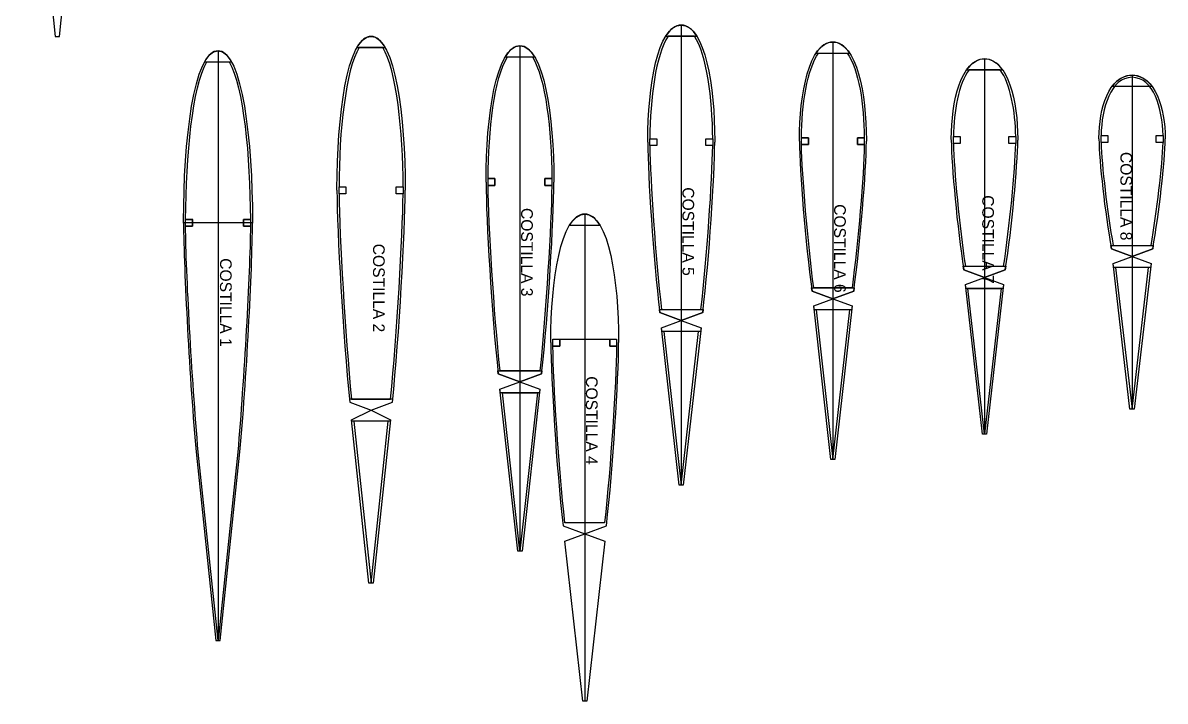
# Model space of a CAD drawing. Header units: centimetres. Extents: x -440 to 389, y -718 to 294.
# Drawn here: x -440 to 389, y -718 to -226 of the extents above; entities that cross this region are included whole.
import ezdxf

# ---------------------------------------------------------------- set-up
doc = ezdxf.new("R2010")
doc.units = ezdxf.units.CM
doc.header["$MEASUREMENT"] = 0
doc.layers.add('Ala', color=7, linetype='Continuous')

msp = doc.modelspace()

# ---------------------------------------------------------------- linework, layer by layer
at = {"layer": 'Ala', "color": 3}
for points, knots in [([(-439.89, 80.41), (-439.72, 45.13), (-435.29, -42.67), (-430.32, -99.42), (-430.32, -99.42), (-430.32, -99.42), (-429.76, -104.89), (-429.76, -104.89), (-429.76, -104.89), (-429.76, -104.89), (-429.22, -110.26), (-429.22, -110.26), (-429.22, -110.26), (-429.22, -110.26), (-416.37, -236.09), (-416.37, -236.09), (-416.37, -236.09), (-416.37, -236.09), (-414.89, -236.09), (-414.89, -236.09), (-414.89, -236.09), (-414.89, -236.09), (-413.41, -236.09), (-413.41, -236.09), (-413.41, -236.09), (-413.41, -236.09), (-400.59, -110.33), (-400.59, -110.33), (-400.59, -110.33), (-400.59, -110.33), (-400.04, -104.89), (-400.04, -104.89), (-400.04, -104.89), (-400.04, -104.89), (-399.47, -99.33), (-399.47, -99.33), (-399.47, -99.33), (-394.5, -42.59), (-390.05, 45.13), (-389.89, 80.41)], [0, 0, 0, 0, 0.1, 0.1, 0.1, 0.1, 0.2, 0.2, 0.2, 0.2, 0.3, 0.3, 0.3, 0.3, 0.4, 0.4, 0.4, 0.4, 0.5, 0.5, 0.5, 0.5, 0.6, 0.6, 0.6, 0.6, 0.7, 0.7, 0.7, 0.7, 0.8, 0.8, 0.8, 0.8, 0.9, 0.9, 0.9, 0.9, 1, 1, 1, 1]), ([(13.4, -312.63), (13.39, -312.26), (13.39, -311.89), (13.39, -311.52), (13.39, -311.52), (13.44, -272.54), (20.47, -227.69), (37.69, -227.73), (37.69, -227.73), (54.91, -227.69), (61.94, -272.54), (61.99, -311.52), (61.99, -311.52), (61.99, -311.89), (61.99, -312.26), (61.99, -312.63)], [0, 0, 0, 0, 0.25, 0.25, 0.25, 0.25, 0.5, 0.5, 0.5, 0.5, 0.75, 0.75, 0.75, 0.75, 1, 1, 1, 1]), ([(-212.06, -347.51), (-212.07, -347.02), (-212.07, -346.53), (-212.07, -346.05), (-212.07, -346.05), (-212.02, -294.81), (-204.86, -235.85), (-187.32, -235.91), (-187.32, -235.91), (-169.77, -235.85), (-162.62, -294.81), (-162.57, -346.05), (-162.57, -346.05), (-162.57, -346.53), (-162.57, -347.02), (-162.57, -347.51)], [0, 0, 0, 0, 0.25, 0.25, 0.25, 0.25, 0.5, 0.5, 0.5, 0.5, 0.75, 0.75, 0.75, 0.75, 1, 1, 1, 1]), ([(19.89, -315.13), (19.89, -315.13), (19.89, -310.13), (19.89, -310.13), (19.89, -310.13), (19.89, -310.13), (14.89, -310.13), (14.89, -310.13), (14.89, -310.13), (15.05, -281.11), (19.17, -249.16), (28.14, -235.74), (28.14, -235.74), (28.14, -235.74), (37.69, -235.74), (37.69, -235.74), (37.69, -235.74), (37.69, -235.74), (47.24, -235.74), (47.24, -235.74), (47.24, -235.74), (56.21, -249.16), (60.33, -281.11), (60.49, -310.13), (60.49, -310.13), (60.49, -310.13), (55.49, -310.13), (55.49, -310.13), (55.49, -310.13), (55.49, -310.13), (55.49, -315.13), (55.49, -315.13), (55.49, -315.13), (55.49, -315.13), (60.49, -315.13), (60.49, -315.13), (60.49, -315.13), (60.11, -340.68), (56.37, -396.23), (51.99, -433.93), (51.99, -433.93), (51.99, -433.93), (37.69, -433.93), (37.69, -433.93), (37.69, -433.93), (37.69, -433.93), (23.37, -433.93), (23.37, -433.93), (23.37, -433.93), (18.99, -396.22), (15.26, -340.68), (14.89, -315.13), (14.89, -315.13), (14.89, -315.13), (19.89, -315.13), (19.89, -315.13)], [0, 0, 0, 0, 0.071429, 0.071429, 0.071429, 0.071429, 0.142857, 0.142857, 0.142857, 0.142857, 0.214286, 0.214286, 0.214286, 0.214286, 0.285714, 0.285714, 0.285714, 0.285714, 0.357143, 0.357143, 0.357143, 0.357143, 0.428571, 0.428571, 0.428571, 0.428571, 0.5, 0.5, 0.5, 0.5, 0.571429, 0.571429, 0.571429, 0.571429, 0.642857, 0.642857, 0.642857, 0.642857, 0.714286, 0.714286, 0.714286, 0.714286, 0.785714, 0.785714, 0.785714, 0.785714, 0.857143, 0.857143, 0.857143, 0.857143, 0.928571, 0.928571, 0.928571, 0.928571, 1, 1, 1, 1]), ([(123.39, -311.89), (123.39, -311.57), (123.39, -311.26), (123.38, -310.95), (123.38, -310.95), (123.43, -277.94), (130.46, -239.95), (147.68, -239.99), (147.68, -239.99), (164.91, -239.95), (171.94, -277.94), (171.98, -310.95), (171.98, -310.95), (171.98, -311.26), (171.98, -311.57), (171.98, -311.89)], [0, 0, 0, 0, 0.25, 0.25, 0.25, 0.25, 0.5, 0.5, 0.5, 0.5, 0.75, 0.75, 0.75, 0.75, 1, 1, 1, 1]), ([(-323.31, -371.31), (-323.31, -370.76), (-323.32, -370.21), (-323.32, -369.68), (-323.32, -369.68), (-323.27, -312.32), (-316.04, -246.34), (-298.32, -246.41), (-298.32, -246.41), (-280.6, -246.34), (-273.37, -312.32), (-273.32, -369.68), (-273.32, -369.68), (-273.32, -370.21), (-273.32, -370.76), (-273.32, -371.31)], [0, 0, 0, 0, 0.25, 0.25, 0.25, 0.25, 0.5, 0.5, 0.5, 0.5, 0.75, 0.75, 0.75, 0.75, 1, 1, 1, 1]), ([(-169.07, -350.01), (-169.07, -350.01), (-164.07, -350.01), (-164.07, -350.01), (-164.07, -350.01), (-164.41, -381.37), (-168.64, -451.8), (-173.09, -499.01), (-173.09, -499.01), (-173.09, -499.01), (-187.32, -499.01), (-187.32, -499.01), (-187.32, -499.01), (-187.32, -499.01), (-201.56, -499.01), (-201.56, -499.01), (-201.56, -499.01), (-206.01, -451.78), (-210.2, -381.36), (-210.54, -350.02), (-210.54, -350.02), (-210.54, -350.02), (-205.56, -350.01), (-205.56, -350.01), (-205.56, -350.01), (-205.56, -350.01), (-205.56, -345.01), (-205.56, -345.01), (-205.56, -345.01), (-205.56, -345.01), (-210.56, -345.02), (-210.56, -345.02), (-210.56, -345.02), (-210.45, -304.92), (-205.87, -260.33), (-195.84, -243.91), (-195.84, -243.91), (-195.84, -243.91), (-187.32, -243.91), (-187.32, -243.91), (-187.32, -243.91), (-187.32, -243.91), (-178.8, -243.91), (-178.8, -243.91), (-178.8, -243.91), (-168.77, -260.33), (-164.18, -304.91), (-164.07, -345.01), (-164.07, -345.01), (-164.07, -345.01), (-169.07, -345.01), (-169.07, -345.01), (-169.07, -345.01), (-169.07, -345.01), (-169.07, -350.01), (-169.07, -350.01)], [0, 0, 0, 0, 0.071429, 0.071429, 0.071429, 0.071429, 0.142857, 0.142857, 0.142857, 0.142857, 0.214286, 0.214286, 0.214286, 0.214286, 0.285714, 0.285714, 0.285714, 0.285714, 0.357143, 0.357143, 0.357143, 0.357143, 0.428571, 0.428571, 0.428571, 0.428571, 0.5, 0.5, 0.5, 0.5, 0.571429, 0.571429, 0.571429, 0.571429, 0.642857, 0.642857, 0.642857, 0.642857, 0.714286, 0.714286, 0.714286, 0.714286, 0.785714, 0.785714, 0.785714, 0.785714, 0.857143, 0.857143, 0.857143, 0.857143, 0.928571, 0.928571, 0.928571, 0.928571, 1, 1, 1, 1]), ([(-103.91, -341.56), (-103.92, -341.12), (-103.92, -340.69), (-103.92, -340.26), (-103.92, -340.26), (-103.87, -294.9), (-96.75, -242.7), (-79.32, -242.76), (-79.32, -242.76), (-61.88, -242.7), (-54.77, -294.9), (-54.72, -340.26), (-54.72, -340.26), (-54.72, -340.69), (-54.72, -341.12), (-54.72, -341.56)], [0, 0, 0, 0, 0.25, 0.25, 0.25, 0.25, 0.5, 0.5, 0.5, 0.5, 0.75, 0.75, 0.75, 0.75, 1, 1, 1, 1]), ([(129.9, -314.39), (129.9, -314.39), (124.88, -314.39), (124.88, -314.39), (124.88, -314.39), (125.32, -337.09), (129.42, -385.08), (133.77, -418.29), (133.77, -418.29), (133.77, -418.29), (147.68, -418.29), (147.68, -418.29), (147.68, -418.29), (147.68, -418.29), (161.59, -418.29), (161.59, -418.29), (161.59, -418.29), (165.96, -385.08), (170.05, -337.09), (170.48, -314.39), (170.48, -314.39), (170.48, -314.39), (165.49, -314.39), (165.49, -314.39), (165.49, -314.39), (165.49, -314.39), (165.48, -309.39), (165.48, -309.39), (165.48, -309.39), (165.48, -309.39), (170.48, -309.39), (170.48, -309.39), (170.48, -309.39), (170.29, -285.67), (166.49, -259.71), (158.05, -247.99), (158.05, -247.99), (158.05, -247.99), (147.68, -247.99), (147.68, -247.99), (147.68, -247.99), (147.68, -247.99), (137.31, -247.99), (137.31, -247.99), (137.31, -247.99), (128.86, -259.71), (125.08, -285.66), (124.88, -309.39), (124.88, -309.39), (124.88, -309.39), (129.9, -309.39), (129.9, -309.39), (129.9, -309.39), (129.9, -309.39), (129.9, -314.39), (129.9, -314.39)], [0, 0, 0, 0, 0.071429, 0.071429, 0.071429, 0.071429, 0.142857, 0.142857, 0.142857, 0.142857, 0.214286, 0.214286, 0.214286, 0.214286, 0.285714, 0.285714, 0.285714, 0.285714, 0.357143, 0.357143, 0.357143, 0.357143, 0.428571, 0.428571, 0.428571, 0.428571, 0.5, 0.5, 0.5, 0.5, 0.571429, 0.571429, 0.571429, 0.571429, 0.642857, 0.642857, 0.642857, 0.642857, 0.714286, 0.714286, 0.714286, 0.714286, 0.785714, 0.785714, 0.785714, 0.785714, 0.857143, 0.857143, 0.857143, 0.857143, 0.928571, 0.928571, 0.928571, 0.928571, 1, 1, 1, 1]), ([(-97.42, -344.06), (-97.42, -344.06), (-102.42, -344.06), (-102.42, -344.06), (-102.42, -344.06), (-102.06, -372.74), (-98.22, -435.84), (-93.77, -478.56), (-93.77, -478.56), (-93.77, -478.56), (-79.32, -478.56), (-79.32, -478.56), (-79.32, -478.56), (-79.32, -478.56), (-64.84, -478.56), (-64.84, -478.56), (-64.84, -478.56), (-60.38, -435.86), (-56.58, -372.76), (-56.22, -344.06), (-56.22, -344.06), (-56.22, -344.06), (-61.22, -344.06), (-61.22, -344.06), (-61.22, -344.06), (-61.22, -344.06), (-61.22, -339.06), (-61.22, -339.06), (-61.22, -339.06), (-61.22, -339.06), (-56.22, -339.06), (-56.22, -339.06), (-56.22, -339.06), (-56.35, -304.28), (-60.73, -265.78), (-70.32, -250.76), (-70.32, -250.76), (-70.32, -250.76), (-79.32, -250.76), (-79.32, -250.76), (-79.32, -250.76), (-79.32, -250.76), (-88.32, -250.76), (-88.32, -250.76), (-88.32, -250.76), (-97.9, -265.8), (-102.28, -304.31), (-102.42, -339.06), (-102.42, -339.06), (-102.42, -339.06), (-97.42, -339.06), (-97.42, -339.06), (-97.42, -339.06), (-97.42, -339.06), (-97.42, -344.06), (-97.42, -344.06)], [0, 0, 0, 0, 0.071429, 0.071429, 0.071429, 0.071429, 0.142857, 0.142857, 0.142857, 0.142857, 0.214286, 0.214286, 0.214286, 0.214286, 0.285714, 0.285714, 0.285714, 0.285714, 0.357143, 0.357143, 0.357143, 0.357143, 0.428571, 0.428571, 0.428571, 0.428571, 0.5, 0.5, 0.5, 0.5, 0.571429, 0.571429, 0.571429, 0.571429, 0.642857, 0.642857, 0.642857, 0.642857, 0.714286, 0.714286, 0.714286, 0.714286, 0.785714, 0.785714, 0.785714, 0.785714, 0.857143, 0.857143, 0.857143, 0.857143, 0.928571, 0.928571, 0.928571, 0.928571, 1, 1, 1, 1]), ([(233.59, -311.08), (233.58, -310.82), (233.58, -310.56), (233.58, -310.31), (233.58, -310.31), (233.63, -283.26), (240.6, -252.15), (257.68, -252.18), (257.68, -252.18), (274.76, -252.15), (281.73, -283.26), (281.78, -310.31), (281.78, -310.31), (281.78, -310.56), (281.78, -310.82), (281.78, -311.08)], [0, 0, 0, 0, 0.25, 0.25, 0.25, 0.25, 0.5, 0.5, 0.5, 0.5, 0.75, 0.75, 0.75, 0.75, 1, 1, 1, 1]), ([(240.09, -313.58), (240.09, -313.58), (240.09, -308.58), (240.09, -308.58), (240.09, -308.58), (240.09, -308.58), (235.08, -308.58), (235.08, -308.58), (235.08, -308.58), (235.32, -290.46), (238.88, -270.03), (246.43, -260.18), (246.43, -260.18), (246.43, -260.18), (257.68, -260.18), (257.68, -260.18), (257.68, -260.18), (257.68, -260.18), (268.93, -260.18), (268.93, -260.18), (268.93, -260.18), (276.49, -270.03), (280.04, -290.46), (280.28, -308.58), (280.28, -308.58), (280.28, -308.58), (275.28, -308.58), (275.28, -308.58), (275.28, -308.58), (275.28, -308.58), (275.28, -313.58), (275.28, -313.58), (275.28, -313.58), (275.28, -313.58), (280.28, -313.58), (280.28, -313.58), (280.28, -313.58), (279.85, -333.43), (275.84, -373.87), (271.53, -402.68), (271.53, -402.68), (271.53, -402.68), (257.68, -402.68), (257.68, -402.68), (257.68, -402.68), (257.68, -402.68), (243.82, -402.68), (243.82, -402.68), (243.82, -402.68), (239.51, -373.86), (235.51, -333.42), (235.08, -313.58), (235.08, -313.58), (235.08, -313.58), (240.09, -313.58), (240.09, -313.58)], [0, 0, 0, 0, 0.071429, 0.071429, 0.071429, 0.071429, 0.142857, 0.142857, 0.142857, 0.142857, 0.214286, 0.214286, 0.214286, 0.214286, 0.285714, 0.285714, 0.285714, 0.285714, 0.357143, 0.357143, 0.357143, 0.357143, 0.428571, 0.428571, 0.428571, 0.428571, 0.5, 0.5, 0.5, 0.5, 0.571429, 0.571429, 0.571429, 0.571429, 0.642857, 0.642857, 0.642857, 0.642857, 0.714286, 0.714286, 0.714286, 0.714286, 0.785714, 0.785714, 0.785714, 0.785714, 0.857143, 0.857143, 0.857143, 0.857143, 0.928571, 0.928571, 0.928571, 0.928571, 1, 1, 1, 1]), ([(340.69, -310.29), (340.68, -310.08), (340.68, -309.88), (340.68, -309.68), (340.68, -309.68), (340.73, -288.47), (347.67, -264.06), (364.68, -264.09), (364.68, -264.09), (381.69, -264.06), (388.63, -288.47), (388.68, -309.68), (388.68, -309.68), (388.68, -309.88), (388.68, -310.08), (388.68, -310.29)], [0, 0, 0, 0, 0.25, 0.25, 0.25, 0.25, 0.5, 0.5, 0.5, 0.5, 0.75, 0.75, 0.75, 0.75, 1, 1, 1, 1]), ([(347.18, -312.79), (347.18, -312.79), (347.18, -307.79), (347.18, -307.79), (347.18, -307.79), (347.18, -307.79), (342.18, -307.79), (342.18, -307.79), (342.18, -307.79), (342.61, -287.74), (349.23, -265.57), (364.68, -265.59), (364.68, -265.59), (380.14, -265.57), (386.75, -287.74), (387.18, -307.79), (387.18, -307.79), (387.18, -307.79), (382.18, -307.79), (382.18, -307.79), (382.18, -307.79), (382.18, -307.79), (382.18, -312.79), (382.18, -312.79), (382.18, -312.79), (382.18, -312.79), (387.18, -312.79), (387.18, -312.79), (387.18, -312.79), (386.67, -329.6), (382.68, -363.42), (378.43, -387.49), (378.43, -387.49), (378.43, -387.49), (364.68, -387.49), (364.68, -387.49), (364.68, -387.49), (364.68, -387.49), (350.92, -387.49), (350.92, -387.49), (350.92, -387.49), (346.68, -363.41), (342.69, -329.6), (342.18, -312.79), (342.18, -312.79), (342.18, -312.79), (347.18, -312.79), (347.18, -312.79)], [0, 0, 0, 0, 0.083333, 0.083333, 0.083333, 0.083333, 0.166667, 0.166667, 0.166667, 0.166667, 0.25, 0.25, 0.25, 0.25, 0.333333, 0.333333, 0.333333, 0.333333, 0.416667, 0.416667, 0.416667, 0.416667, 0.5, 0.5, 0.5, 0.5, 0.583333, 0.583333, 0.583333, 0.583333, 0.666667, 0.666667, 0.666667, 0.666667, 0.75, 0.75, 0.75, 0.75, 0.833333, 0.833333, 0.833333, 0.833333, 0.916667, 0.916667, 0.916667, 0.916667, 1, 1, 1, 1]), ([(13.39, -312.63), (13.55, -337.29), (17.31, -396.58), (22.14, -436.23), (22.14, -436.23), (22.14, -436.23), (37.69, -441.93), (37.69, -441.93), (37.69, -441.93), (37.69, -441.93), (53.24, -436.23), (53.24, -436.23), (53.24, -436.23), (58.07, -396.58), (61.83, -337.29), (61.99, -312.63)], [0, 0, 0, 0, 0.25, 0.25, 0.25, 0.25, 0.5, 0.5, 0.5, 0.5, 0.75, 0.75, 0.75, 0.75, 1, 1, 1, 1]), ([(123.38, -311.89), (123.54, -333.7), (127.76, -385.67), (132.59, -420.75), (132.59, -420.75), (132.59, -420.75), (147.68, -426.29), (147.68, -426.29), (147.68, -426.29), (147.68, -426.29), (162.78, -420.75), (162.78, -420.75), (162.78, -420.75), (167.61, -385.67), (171.82, -333.7), (171.98, -311.89)], [0, 0, 0, 0, 0.25, 0.25, 0.25, 0.25, 0.5, 0.5, 0.5, 0.5, 0.75, 0.75, 0.75, 0.75, 1, 1, 1, 1]), ([(233.58, -311.08), (233.74, -330.07), (237.82, -374.61), (242.61, -405.15), (242.61, -405.15), (242.61, -405.15), (257.68, -410.68), (257.68, -410.68), (257.68, -410.68), (257.68, -410.68), (272.73, -405.16), (272.73, -405.16), (272.73, -405.16), (277.52, -374.62), (281.62, -330.07), (281.78, -311.08)], [0, 0, 0, 0, 0.25, 0.25, 0.25, 0.25, 0.5, 0.5, 0.5, 0.5, 0.75, 0.75, 0.75, 0.75, 1, 1, 1, 1]), ([(340.68, -310.28), (340.84, -326.53), (344.95, -363.87), (349.71, -390), (349.71, -390), (349.71, -390), (364.68, -395.49), (364.68, -395.49), (364.68, -395.49), (364.68, -395.49), (379.64, -390), (379.64, -390), (379.64, -390), (384.41, -363.87), (388.52, -326.52), (388.68, -310.28)], [0, 0, 0, 0, 0.25, 0.25, 0.25, 0.25, 0.5, 0.5, 0.5, 0.5, 0.75, 0.75, 0.75, 0.75, 1, 1, 1, 1]), ([(-212.07, -347.51), (-211.91, -377.92), (-207.73, -452.41), (-202.81, -501.32), (-202.81, -501.32), (-202.81, -501.32), (-187.32, -507.01), (-187.32, -507.01), (-187.32, -507.01), (-187.32, -507.01), (-171.82, -501.33), (-171.82, -501.33), (-171.82, -501.33), (-166.9, -452.42), (-162.73, -377.92), (-162.57, -347.51)], [0, 0, 0, 0, 0.25, 0.25, 0.25, 0.25, 0.5, 0.5, 0.5, 0.5, 0.75, 0.75, 0.75, 0.75, 1, 1, 1, 1]), ([(-103.92, -341.56), (-103.76, -369.2), (-99.94, -436.32), (-95.05, -480.78), (-95.05, -480.78), (-95.05, -480.78), (-79.32, -486.56), (-79.32, -486.56), (-79.32, -486.56), (-79.32, -486.56), (-63.58, -480.78), (-63.58, -480.78), (-63.58, -480.78), (-58.69, -436.32), (-54.88, -369.2), (-54.72, -341.56)], [0, 0, 0, 0, 0.25, 0.25, 0.25, 0.25, 0.5, 0.5, 0.5, 0.5, 0.75, 0.75, 0.75, 0.75, 1, 1, 1, 1]), ([(-323.32, -371.16), (-323.15, -404.99), (-318.95, -485.28), (-313.98, -539.7), (-313.98, -539.7), (-313.98, -539.7), (-312.53, -553.51), (-312.53, -553.51), (-312.53, -553.51), (-312.53, -553.51), (-299.85, -674.21), (-299.85, -674.21), (-299.85, -674.21), (-299.85, -674.21), (-298.32, -674.21), (-298.32, -674.21), (-298.32, -674.21), (-298.32, -674.21), (-296.79, -674.21), (-296.79, -674.21), (-296.79, -674.21), (-296.79, -674.21), (-284.07, -553.51), (-284.07, -553.51), (-284.07, -553.51), (-284.07, -553.51), (-282.62, -539.68), (-282.62, -539.68), (-282.62, -539.68), (-277.65, -485.27), (-273.48, -404.99), (-273.32, -371.16)], [0, 0, 0, 0, 0.125, 0.125, 0.125, 0.125, 0.25, 0.25, 0.25, 0.25, 0.375, 0.375, 0.375, 0.375, 0.5, 0.5, 0.5, 0.5, 0.625, 0.625, 0.625, 0.625, 0.75, 0.75, 0.75, 0.75, 0.875, 0.875, 0.875, 0.875, 1, 1, 1, 1]), ([(-56.91, -458.01), (-56.92, -457.6), (-56.92, -457.19), (-56.92, -456.79), (-56.92, -456.79), (-56.87, -413.99), (-49.75, -364.76), (-32.32, -364.81), (-32.32, -364.81), (-14.88, -364.76), (-7.77, -413.99), (-7.72, -456.79), (-7.72, -456.79), (-7.72, -457.19), (-7.72, -457.6), (-7.72, -458.01)], [0, 0, 0, 0, 0.25, 0.25, 0.25, 0.25, 0.5, 0.5, 0.5, 0.5, 0.75, 0.75, 0.75, 0.75, 1, 1, 1, 1]), ([(-32.32, -455.51), (-32.32, -455.51), (-50.42, -455.51), (-50.42, -455.51), (-50.42, -455.51), (-50.42, -455.51), (-50.42, -460.51), (-50.42, -460.51), (-50.42, -460.51), (-50.42, -460.51), (-55.42, -460.51), (-55.42, -460.51), (-55.42, -460.51), (-55.05, -488.05), (-51.21, -547.84), (-46.76, -588.71), (-46.76, -588.71), (-46.76, -588.71), (-32.32, -588.71), (-32.32, -588.71), (-32.32, -588.71), (-32.32, -588.71), (-17.87, -588.71), (-17.87, -588.71), (-17.87, -588.71), (-13.42, -547.82), (-9.59, -488.03), (-9.22, -460.51), (-9.22, -460.51), (-9.22, -460.51), (-14.22, -460.51), (-14.22, -460.51), (-14.22, -460.51), (-14.22, -460.51), (-14.22, -455.51), (-14.22, -455.51), (-14.22, -455.51), (-14.22, -455.51), (-32.32, -455.51), (-32.32, -455.51)], [0, 0, 0, 0, 0.1, 0.1, 0.1, 0.1, 0.2, 0.2, 0.2, 0.2, 0.3, 0.3, 0.3, 0.3, 0.4, 0.4, 0.4, 0.4, 0.5, 0.5, 0.5, 0.5, 0.6, 0.6, 0.6, 0.6, 0.7, 0.7, 0.7, 0.7, 0.8, 0.8, 0.8, 0.8, 0.9, 0.9, 0.9, 0.9, 1, 1, 1, 1]), ([(-56.92, -458.01), (-56.76, -484.45), (-52.91, -548.42), (-48.02, -590.95), (-48.02, -590.95), (-48.02, -590.95), (-32.32, -596.71), (-32.32, -596.71), (-32.32, -596.71), (-32.32, -596.71), (-16.62, -590.95), (-16.62, -590.95), (-16.62, -590.95), (-11.73, -548.42), (-7.88, -484.45), (-7.72, -458.01)], [0, 0, 0, 0, 0.25, 0.25, 0.25, 0.25, 0.5, 0.5, 0.5, 0.5, 0.75, 0.75, 0.75, 0.75, 1, 1, 1, 1])]:
    msp.add_open_spline(points, degree=3, knots=knots, dxfattribs=at)
at = {"layer": 'Ala', "color": 254}
for points, knots in [([(26.36, -235.74), (29.63, -230.62), (33.39, -227.72), (37.69, -227.74), (37.69, -227.74), (41.99, -227.72), (45.75, -230.62), (49.02, -235.74), (49.02, -235.74), (49.02, -235.74), (26.36, -235.74), (26.36, -235.74)], [0, 0, 0, 0, 0.333333, 0.333333, 0.333333, 0.333333, 0.666667, 0.666667, 0.666667, 0.666667, 1, 1, 1, 1]), ([(-197.53, -243.91), (-194.59, -238.8), (-191.19, -235.9), (-187.32, -235.91), (-187.32, -235.91), (-183.44, -235.9), (-180.05, -238.8), (-177.11, -243.91), (-177.11, -243.91), (-177.11, -243.91), (-197.53, -243.91), (-197.53, -243.91)], [0, 0, 0, 0, 0.333333, 0.333333, 0.333333, 0.333333, 0.666667, 0.666667, 0.666667, 0.666667, 1, 1, 1, 1]), ([(135.52, -247.99), (138.79, -242.88), (143.39, -239.98), (147.68, -239.99), (147.68, -239.99), (151.98, -239.98), (156.58, -242.88), (159.85, -247.99), (159.85, -247.99), (159.85, -247.99), (135.52, -247.99), (135.52, -247.99)], [0, 0, 0, 0, 0.333333, 0.333333, 0.333333, 0.333333, 0.666667, 0.666667, 0.666667, 0.666667, 1, 1, 1, 1]), ([(-308.12, -254.41), (-305.3, -249.29), (-302.04, -246.4), (-298.32, -246.41), (-298.32, -246.41), (-294.6, -246.4), (-291.34, -249.29), (-288.51, -254.41), (-288.51, -254.41), (-288.51, -254.41), (-308.12, -254.41), (-308.12, -254.41)], [0, 0, 0, 0, 0.333333, 0.333333, 0.333333, 0.333333, 0.666667, 0.666667, 0.666667, 0.666667, 1, 1, 1, 1]), ([(-90.02, -250.76), (-86.93, -245.64), (-83.38, -242.74), (-79.32, -242.76), (-79.32, -242.76), (-75.26, -242.74), (-71.7, -245.64), (-68.62, -250.76), (-68.62, -250.76), (-68.62, -250.76), (-90.02, -250.76), (-90.02, -250.76)], [0, 0, 0, 0, 0.333333, 0.333333, 0.333333, 0.333333, 0.666667, 0.666667, 0.666667, 0.666667, 1, 1, 1, 1]), ([(244.54, -260.18), (248.07, -255.06), (253.04, -252.17), (257.68, -252.18), (257.68, -252.18), (262.33, -252.17), (267.29, -255.06), (270.82, -260.18), (270.82, -260.18), (270.82, -260.18), (244.54, -260.18), (244.54, -260.18)], [0, 0, 0, 0, 0.333333, 0.333333, 0.333333, 0.333333, 0.666667, 0.666667, 0.666667, 0.666667, 1, 1, 1, 1]), ([(350.21, -272.09), (354.1, -266.97), (359.57, -264.08), (364.68, -264.09), (364.68, -264.09), (369.8, -264.07), (375.27, -266.97), (379.15, -272.09), (379.15, -272.09), (379.15, -272.09), (350.21, -272.09), (350.21, -272.09)], [0, 0, 0, 0, 0.333333, 0.333333, 0.333333, 0.333333, 0.666667, 0.666667, 0.666667, 0.666667, 1, 1, 1, 1]), ([(19.89, -315.13), (19.89, -315.13), (19.89, -310.13), (19.89, -310.13), (19.89, -310.13), (19.89, -310.13), (14.89, -310.13), (14.89, -310.13), (14.89, -310.13), (14.89, -310.13), (14.89, -315.13), (14.89, -315.13), (14.89, -315.13), (14.89, -315.13), (19.89, -315.13), (19.89, -315.13)], [0, 0, 0, 0, 0.25, 0.25, 0.25, 0.25, 0.5, 0.5, 0.5, 0.5, 0.75, 0.75, 0.75, 0.75, 1, 1, 1, 1]), ([(60.49, -315.13), (60.49, -315.13), (60.49, -310.13), (60.49, -310.13), (60.49, -310.13), (60.49, -310.13), (55.49, -310.13), (55.49, -310.13), (55.49, -310.13), (55.49, -310.13), (55.49, -315.13), (55.49, -315.13), (55.49, -315.13), (55.49, -315.13), (60.49, -315.13), (60.49, -315.13)], [0, 0, 0, 0, 0.25, 0.25, 0.25, 0.25, 0.5, 0.5, 0.5, 0.5, 0.75, 0.75, 0.75, 0.75, 1, 1, 1, 1]), ([(129.9, -314.39), (129.9, -314.39), (129.9, -309.39), (129.9, -309.39), (129.9, -309.39), (129.9, -309.39), (124.9, -309.39), (124.9, -309.39), (124.9, -309.39), (124.9, -309.39), (124.9, -314.39), (124.9, -314.39), (124.9, -314.39), (124.9, -314.39), (129.9, -314.39), (129.9, -314.39)], [0, 0, 0, 0, 0.25, 0.25, 0.25, 0.25, 0.5, 0.5, 0.5, 0.5, 0.75, 0.75, 0.75, 0.75, 1, 1, 1, 1]), ([(170.48, -314.39), (170.48, -314.39), (170.48, -309.39), (170.48, -309.39), (170.48, -309.39), (170.48, -309.39), (165.48, -309.39), (165.48, -309.39), (165.48, -309.39), (165.48, -309.39), (165.48, -314.39), (165.48, -314.39), (165.48, -314.39), (165.48, -314.39), (170.48, -314.39), (170.48, -314.39)], [0, 0, 0, 0, 0.25, 0.25, 0.25, 0.25, 0.5, 0.5, 0.5, 0.5, 0.75, 0.75, 0.75, 0.75, 1, 1, 1, 1]), ([(240.09, -313.58), (240.09, -313.58), (240.09, -308.58), (240.09, -308.58), (240.09, -308.58), (240.09, -308.58), (235.09, -308.58), (235.09, -308.58), (235.09, -308.58), (235.09, -308.58), (235.09, -313.58), (235.09, -313.58), (235.09, -313.58), (235.09, -313.58), (240.09, -313.58), (240.09, -313.58)], [0, 0, 0, 0, 0.25, 0.25, 0.25, 0.25, 0.5, 0.5, 0.5, 0.5, 0.75, 0.75, 0.75, 0.75, 1, 1, 1, 1]), ([(280.28, -313.58), (280.28, -313.58), (280.28, -308.58), (280.28, -308.58), (280.28, -308.58), (280.28, -308.58), (275.28, -308.58), (275.28, -308.58), (275.28, -308.58), (275.28, -308.58), (275.28, -313.58), (275.28, -313.58), (275.28, -313.58), (275.28, -313.58), (280.28, -313.58), (280.28, -313.58)], [0, 0, 0, 0, 0.25, 0.25, 0.25, 0.25, 0.5, 0.5, 0.5, 0.5, 0.75, 0.75, 0.75, 0.75, 1, 1, 1, 1]), ([(347.18, -312.79), (347.18, -312.79), (347.18, -307.79), (347.18, -307.79), (347.18, -307.79), (347.18, -307.79), (342.18, -307.79), (342.18, -307.79), (342.18, -307.79), (342.18, -307.79), (342.18, -312.79), (342.18, -312.79), (342.18, -312.79), (342.18, -312.79), (347.18, -312.79), (347.18, -312.79)], [0, 0, 0, 0, 0.25, 0.25, 0.25, 0.25, 0.5, 0.5, 0.5, 0.5, 0.75, 0.75, 0.75, 0.75, 1, 1, 1, 1]), ([(387.18, -312.79), (387.18, -312.79), (387.18, -307.79), (387.18, -307.79), (387.18, -307.79), (387.18, -307.79), (382.18, -307.79), (382.18, -307.79), (382.18, -307.79), (382.18, -307.79), (382.18, -312.79), (382.18, -312.79), (382.18, -312.79), (382.18, -312.79), (387.18, -312.79), (387.18, -312.79)], [0, 0, 0, 0, 0.25, 0.25, 0.25, 0.25, 0.5, 0.5, 0.5, 0.5, 0.75, 0.75, 0.75, 0.75, 1, 1, 1, 1]), ([(-97.42, -344.06), (-97.42, -344.06), (-97.42, -339.06), (-97.42, -339.06), (-97.42, -339.06), (-97.42, -339.06), (-102.42, -339.06), (-102.42, -339.06), (-102.42, -339.06), (-102.42, -339.06), (-102.42, -344.06), (-102.42, -344.06), (-102.42, -344.06), (-102.42, -344.06), (-97.42, -344.06), (-97.42, -344.06)], [0, 0, 0, 0, 0.25, 0.25, 0.25, 0.25, 0.5, 0.5, 0.5, 0.5, 0.75, 0.75, 0.75, 0.75, 1, 1, 1, 1]), ([(-56.22, -344.06), (-56.22, -344.06), (-56.22, -339.06), (-56.22, -339.06), (-56.22, -339.06), (-56.22, -339.06), (-61.22, -339.06), (-61.22, -339.06), (-61.22, -339.06), (-61.22, -339.06), (-61.22, -344.06), (-61.22, -344.06), (-61.22, -344.06), (-61.22, -344.06), (-56.22, -344.06), (-56.22, -344.06)], [0, 0, 0, 0, 0.25, 0.25, 0.25, 0.25, 0.5, 0.5, 0.5, 0.5, 0.75, 0.75, 0.75, 0.75, 1, 1, 1, 1]), ([(-205.56, -350.01), (-205.56, -350.01), (-205.56, -345.01), (-205.56, -345.01), (-205.56, -345.01), (-205.56, -345.01), (-210.56, -345.01), (-210.56, -345.01), (-210.56, -345.01), (-210.56, -345.01), (-210.56, -350.01), (-210.56, -350.01), (-210.56, -350.01), (-210.56, -350.01), (-205.56, -350.01), (-205.56, -350.01)], [0, 0, 0, 0, 0.25, 0.25, 0.25, 0.25, 0.5, 0.5, 0.5, 0.5, 0.75, 0.75, 0.75, 0.75, 1, 1, 1, 1]), ([(-164.07, -350.01), (-164.07, -350.01), (-164.07, -345.01), (-164.07, -345.01), (-164.07, -345.01), (-164.07, -345.01), (-169.07, -345.01), (-169.07, -345.01), (-169.07, -345.01), (-169.07, -345.01), (-169.07, -350.01), (-169.07, -350.01), (-169.07, -350.01), (-169.07, -350.01), (-164.07, -350.01), (-164.07, -350.01)], [0, 0, 0, 0, 0.25, 0.25, 0.25, 0.25, 0.5, 0.5, 0.5, 0.5, 0.75, 0.75, 0.75, 0.75, 1, 1, 1, 1]), ([(-316.82, -373.61), (-316.82, -373.61), (-316.82, -368.61), (-316.82, -368.61), (-316.82, -368.61), (-316.82, -368.61), (-321.82, -368.61), (-321.82, -368.61), (-321.82, -368.61), (-321.82, -368.61), (-321.82, -373.61), (-321.82, -373.61), (-321.82, -373.61), (-321.82, -373.61), (-316.82, -373.61), (-316.82, -373.61)], [0, 0, 0, 0, 0.25, 0.25, 0.25, 0.25, 0.5, 0.5, 0.5, 0.5, 0.75, 0.75, 0.75, 0.75, 1, 1, 1, 1]), ([(-274.82, -373.61), (-274.82, -373.61), (-274.82, -368.61), (-274.82, -368.61), (-274.82, -368.61), (-274.82, -368.61), (-279.82, -368.61), (-279.82, -368.61), (-279.82, -368.61), (-279.82, -368.61), (-279.82, -373.61), (-279.82, -373.61), (-279.82, -373.61), (-279.82, -373.61), (-274.82, -373.61), (-274.82, -373.61)], [0, 0, 0, 0, 0.25, 0.25, 0.25, 0.25, 0.5, 0.5, 0.5, 0.5, 0.75, 0.75, 0.75, 0.75, 1, 1, 1, 1]), ([(-43.31, -372.81), (-40.14, -367.69), (-36.49, -364.8), (-32.32, -364.81), (-32.32, -364.81), (-28.15, -364.8), (-24.49, -367.69), (-21.32, -372.81), (-21.32, -372.81), (-21.32, -372.81), (-43.31, -372.81), (-43.31, -372.81)], [0, 0, 0, 0, 0.333333, 0.333333, 0.333333, 0.333333, 0.666667, 0.666667, 0.666667, 0.666667, 1, 1, 1, 1]), ([(379.64, -390), (379.64, -390), (380.09, -387.49), (380.09, -387.49), (380.09, -387.49), (380.09, -387.49), (349.27, -387.49), (349.27, -387.49), (349.27, -387.49), (349.27, -387.49), (349.71, -390), (349.71, -390), (349.71, -390), (349.71, -390), (364.68, -395.49), (364.68, -395.49), (364.68, -395.49), (364.68, -395.49), (379.64, -390), (379.64, -390)], [0, 0, 0, 0, 0.2, 0.2, 0.2, 0.2, 0.4, 0.4, 0.4, 0.4, 0.6, 0.6, 0.6, 0.6, 0.8, 0.8, 0.8, 0.8, 1, 1, 1, 1]), ([(378.07, -403.49), (378.07, -403.49), (378.42, -400.53), (378.42, -400.53), (378.42, -400.53), (378.42, -400.53), (364.68, -395.49), (364.68, -395.49), (364.68, -395.49), (364.68, -395.49), (350.93, -400.54), (350.93, -400.54), (350.93, -400.54), (350.93, -400.54), (351.28, -403.49), (351.28, -403.49), (351.28, -403.49), (351.28, -403.49), (378.07, -403.49), (378.07, -403.49)], [0, 0, 0, 0, 0.2, 0.2, 0.2, 0.2, 0.4, 0.4, 0.4, 0.4, 0.6, 0.6, 0.6, 0.6, 0.8, 0.8, 0.8, 0.8, 1, 1, 1, 1]), ([(272.73, -405.16), (272.73, -405.16), (273.11, -402.68), (273.11, -402.68), (273.11, -402.68), (273.11, -402.68), (242.23, -402.68), (242.23, -402.68), (242.23, -402.68), (242.23, -402.68), (242.59, -405.14), (242.59, -405.14), (242.59, -405.14), (242.59, -405.14), (257.68, -410.68), (257.68, -410.68), (257.68, -410.68), (257.68, -410.68), (272.73, -405.16), (272.73, -405.16)], [0, 0, 0, 0, 0.2, 0.2, 0.2, 0.2, 0.4, 0.4, 0.4, 0.4, 0.6, 0.6, 0.6, 0.6, 0.8, 0.8, 0.8, 0.8, 1, 1, 1, 1]), ([(271.2, -418.68), (271.2, -418.68), (271.54, -415.77), (271.54, -415.77), (271.54, -415.77), (271.54, -415.77), (257.68, -410.68), (257.68, -410.68), (257.68, -410.68), (257.68, -410.68), (243.82, -415.77), (243.82, -415.77), (243.82, -415.77), (243.82, -415.77), (244.15, -418.68), (244.15, -418.68), (244.15, -418.68), (244.15, -418.68), (271.2, -418.68), (271.2, -418.68)], [0, 0, 0, 0, 0.2, 0.2, 0.2, 0.2, 0.4, 0.4, 0.4, 0.4, 0.6, 0.6, 0.6, 0.6, 0.8, 0.8, 0.8, 0.8, 1, 1, 1, 1]), ([(162.78, -420.75), (162.78, -420.75), (163.11, -418.29), (163.11, -418.29), (163.11, -418.29), (163.11, -418.29), (132.26, -418.29), (132.26, -418.29), (132.26, -418.29), (132.26, -418.29), (132.59, -420.75), (132.59, -420.75), (132.59, -420.75), (132.59, -420.75), (147.68, -426.29), (147.68, -426.29), (147.68, -426.29), (147.68, -426.29), (162.78, -420.75), (162.78, -420.75)], [0, 0, 0, 0, 0.2, 0.2, 0.2, 0.2, 0.4, 0.4, 0.4, 0.4, 0.6, 0.6, 0.6, 0.6, 0.8, 0.8, 0.8, 0.8, 1, 1, 1, 1]), ([(161.26, -434.29), (161.26, -434.29), (161.58, -431.39), (161.58, -431.39), (161.58, -431.39), (161.58, -431.39), (147.68, -426.29), (147.68, -426.29), (147.68, -426.29), (147.68, -426.29), (133.78, -431.4), (133.78, -431.4), (133.78, -431.4), (133.78, -431.4), (134.11, -434.29), (134.11, -434.29), (134.11, -434.29), (134.11, -434.29), (161.26, -434.29), (161.26, -434.29)], [0, 0, 0, 0, 0.2, 0.2, 0.2, 0.2, 0.4, 0.4, 0.4, 0.4, 0.6, 0.6, 0.6, 0.6, 0.8, 0.8, 0.8, 0.8, 1, 1, 1, 1]), ([(53.24, -436.23), (53.24, -436.23), (53.5, -433.93), (53.5, -433.93), (53.5, -433.93), (53.5, -433.93), (21.88, -433.93), (21.88, -433.93), (21.88, -433.93), (21.88, -433.93), (22.14, -436.23), (22.14, -436.23), (22.14, -436.23), (22.14, -436.23), (37.69, -441.93), (37.69, -441.93), (37.69, -441.93), (37.69, -441.93), (53.24, -436.23), (53.24, -436.23)], [0, 0, 0, 0, 0.2, 0.2, 0.2, 0.2, 0.4, 0.4, 0.4, 0.4, 0.6, 0.6, 0.6, 0.6, 0.8, 0.8, 0.8, 0.8, 1, 1, 1, 1]), ([(51.7, -449.93), (51.7, -449.93), (52.01, -447.19), (52.01, -447.19), (52.01, -447.19), (52.01, -447.19), (37.69, -441.93), (37.69, -441.93), (37.69, -441.93), (37.69, -441.93), (23.37, -447.19), (23.37, -447.19), (23.37, -447.19), (23.37, -447.19), (23.68, -449.93), (23.68, -449.93), (23.68, -449.93), (23.68, -449.93), (51.7, -449.93), (51.7, -449.93)], [0, 0, 0, 0, 0.2, 0.2, 0.2, 0.2, 0.4, 0.4, 0.4, 0.4, 0.6, 0.6, 0.6, 0.6, 0.8, 0.8, 0.8, 0.8, 1, 1, 1, 1]), ([(-50.42, -460.51), (-50.42, -460.51), (-50.42, -455.51), (-50.42, -455.51), (-50.42, -455.51), (-50.42, -455.51), (-55.42, -455.51), (-55.42, -455.51), (-55.42, -455.51), (-55.42, -455.51), (-55.42, -460.51), (-55.42, -460.51), (-55.42, -460.51), (-55.42, -460.51), (-50.42, -460.51), (-50.42, -460.51)], [0, 0, 0, 0, 0.25, 0.25, 0.25, 0.25, 0.5, 0.5, 0.5, 0.5, 0.75, 0.75, 0.75, 0.75, 1, 1, 1, 1]), ([(-9.22, -460.51), (-9.22, -460.51), (-9.22, -455.51), (-9.22, -455.51), (-9.22, -455.51), (-9.22, -455.51), (-14.22, -455.51), (-14.22, -455.51), (-14.22, -455.51), (-14.22, -455.51), (-14.22, -460.51), (-14.22, -460.51), (-14.22, -460.51), (-14.22, -460.51), (-9.22, -460.51), (-9.22, -460.51)], [0, 0, 0, 0, 0.25, 0.25, 0.25, 0.25, 0.5, 0.5, 0.5, 0.5, 0.75, 0.75, 0.75, 0.75, 1, 1, 1, 1]), ([(-95.05, -480.78), (-95.05, -480.78), (-79.32, -486.56), (-79.32, -486.56), (-79.32, -486.56), (-79.32, -486.56), (-63.58, -480.78), (-63.58, -480.78), (-63.58, -480.78), (-63.58, -480.78), (-63.33, -478.56), (-63.33, -478.56), (-63.33, -478.56), (-63.33, -478.56), (-95.3, -478.56), (-95.3, -478.56), (-95.3, -478.56), (-95.3, -478.56), (-95.05, -480.78), (-95.05, -480.78)], [0, 0, 0, 0, 0.2, 0.2, 0.2, 0.2, 0.4, 0.4, 0.4, 0.4, 0.6, 0.6, 0.6, 0.6, 0.8, 0.8, 0.8, 0.8, 1, 1, 1, 1]), ([(-65.1, -494.56), (-65.1, -494.56), (-64.81, -491.88), (-64.81, -491.88), (-64.81, -491.88), (-64.81, -491.88), (-79.32, -486.56), (-79.32, -486.56), (-79.32, -486.56), (-79.32, -486.56), (-93.82, -491.88), (-93.82, -491.88), (-93.82, -491.88), (-93.82, -491.88), (-93.53, -494.56), (-93.53, -494.56), (-93.53, -494.56), (-93.53, -494.56), (-65.1, -494.56), (-65.1, -494.56)], [0, 0, 0, 0, 0.2, 0.2, 0.2, 0.2, 0.4, 0.4, 0.4, 0.4, 0.6, 0.6, 0.6, 0.6, 0.8, 0.8, 0.8, 0.8, 1, 1, 1, 1]), ([(-171.58, -499.01), (-171.58, -499.01), (-171.82, -501.32), (-171.82, -501.32), (-171.82, -501.32), (-171.82, -501.32), (-187.32, -507.01), (-187.32, -507.01), (-187.32, -507.01), (-187.32, -507.01), (-202.81, -501.32), (-202.81, -501.32), (-202.81, -501.32), (-202.81, -501.32), (-203.06, -499.01), (-203.06, -499.01), (-203.06, -499.01), (-203.06, -499.01), (-171.58, -499.01), (-171.58, -499.01)], [0, 0, 0, 0, 0.2, 0.2, 0.2, 0.2, 0.4, 0.4, 0.4, 0.4, 0.6, 0.6, 0.6, 0.6, 0.8, 0.8, 0.8, 0.8, 1, 1, 1, 1]), ([(-173.28, -515.04), (-173.28, -515.04), (-173.17, -513.94), (-173.17, -513.94), (-173.17, -513.94), (-173.17, -513.94), (-187.32, -507.01), (-187.32, -507.01), (-187.32, -507.01), (-187.32, -507.01), (-201.47, -513.94), (-201.47, -513.94), (-201.47, -513.94), (-201.47, -513.94), (-201.35, -515.04), (-201.35, -515.04), (-201.35, -515.04), (-201.35, -515.04), (-173.28, -515.04), (-173.28, -515.04)], [0, 0, 0, 0, 0.2, 0.2, 0.2, 0.2, 0.4, 0.4, 0.4, 0.4, 0.6, 0.6, 0.6, 0.6, 0.8, 0.8, 0.8, 0.8, 1, 1, 1, 1])]:
    msp.add_open_spline(points, degree=3, knots=knots, dxfattribs=at)
at = {"layer": 'Ala'}
for points in [[(37.69, -227.74), (37.69, -227.74), (37.69, -561.53), (37.69, -561.53)], [(147.68, -239.99), (147.68, -239.99), (147.68, -542.89), (147.68, -542.89)], [(-298.32, -246.41), (-298.32, -246.41), (-298.32, -674.21), (-298.32, -674.21)], [(-79.32, -242.76), (-79.32, -242.76), (-79.32, -609.26), (-79.32, -609.26)], [(257.68, -252.18), (257.68, -252.18), (257.68, -524.38), (257.68, -524.38)], [(364.68, -264.09), (364.68, -264.09), (364.68, -506.29), (364.68, -506.29)], [(-273.32, -371.11), (-273.32, -371.11), (-323.32, -371.11), (-323.32, -371.11)], [(-32.32, -364.81), (-32.32, -364.81), (-32.32, -718.11), (-32.32, -718.11)], [(-95.3, -478.56), (-95.3, -478.56), (-95.05, -480.78), (-95.05, -480.78)]]:
    msp.add_open_spline(points, degree=3, dxfattribs=at)
for points, knots in [([(-312.7, -537.51), (-312.7, -537.51), (-311.01, -553.51), (-311.01, -553.51), (-311.01, -553.51), (-311.01, -553.51), (-298.32, -674.21), (-298.32, -674.21), (-298.32, -674.21), (-298.32, -674.21), (-285.64, -553.51), (-285.64, -553.51), (-285.64, -553.51), (-285.64, -553.51), (-283.97, -537.51), (-283.97, -537.51), (-283.97, -537.51), (-279.48, -484.48), (-275.13, -408.31), (-274.82, -373.61), (-274.82, -373.61), (-274.82, -373.61), (-279.82, -373.61), (-279.82, -373.61), (-279.82, -373.61), (-279.82, -373.61), (-279.82, -368.61), (-279.82, -368.61), (-279.82, -368.61), (-279.82, -368.61), (-274.84, -368.6), (-274.84, -368.6), (-274.84, -368.6), (-275.03, -322.73), (-279.84, -272.08), (-290.24, -254.41), (-290.24, -254.41), (-290.24, -254.41), (-306.42, -254.41), (-306.42, -254.41), (-306.42, -254.41), (-316.81, -272.08), (-321.63, -322.73), (-321.83, -368.61), (-321.83, -368.61), (-321.83, -368.61), (-316.84, -368.6), (-316.84, -368.6), (-316.84, -368.6), (-316.84, -368.6), (-316.84, -373.6), (-316.84, -373.6), (-316.84, -373.6), (-316.84, -373.6), (-321.84, -373.6), (-321.84, -373.6), (-321.84, -373.6), (-321.68, -407), (-317.29, -483.22), (-312.7, -537.51)], [0, 0, 0, 0, 0.066667, 0.066667, 0.066667, 0.066667, 0.133333, 0.133333, 0.133333, 0.133333, 0.2, 0.2, 0.2, 0.2, 0.266667, 0.266667, 0.266667, 0.266667, 0.333333, 0.333333, 0.333333, 0.333333, 0.4, 0.4, 0.4, 0.4, 0.466667, 0.466667, 0.466667, 0.466667, 0.533333, 0.533333, 0.533333, 0.533333, 0.6, 0.6, 0.6, 0.6, 0.666667, 0.666667, 0.666667, 0.666667, 0.733333, 0.733333, 0.733333, 0.733333, 0.8, 0.8, 0.8, 0.8, 0.866667, 0.866667, 0.866667, 0.866667, 0.933333, 0.933333, 0.933333, 0.933333, 1, 1, 1, 1]), ([(364.68, -395.49), (364.68, -395.49), (350.93, -400.54), (350.93, -400.54), (350.93, -400.54), (350.93, -400.54), (363.18, -506.29), (363.18, -506.29), (363.18, -506.29), (363.18, -506.29), (364.69, -506.29), (364.69, -506.29), (364.69, -506.29), (364.69, -506.29), (366.18, -506.29), (366.18, -506.29), (366.18, -506.29), (366.18, -506.29), (378.42, -400.53), (378.42, -400.53), (378.42, -400.53), (378.42, -400.53), (364.68, -395.49), (364.68, -395.49)], [0, 0, 0, 0, 0.166667, 0.166667, 0.166667, 0.166667, 0.333333, 0.333333, 0.333333, 0.333333, 0.5, 0.5, 0.5, 0.5, 0.666667, 0.666667, 0.666667, 0.666667, 0.833333, 0.833333, 0.833333, 0.833333, 1, 1, 1, 1]), ([(376.57, -403.49), (376.57, -403.49), (364.68, -506.29), (364.68, -506.29), (364.68, -506.29), (364.68, -506.29), (352.78, -403.49), (352.78, -403.49), (352.78, -403.49), (352.78, -403.49), (376.57, -403.49), (376.57, -403.49)], [0, 0, 0, 0, 0.333333, 0.333333, 0.333333, 0.333333, 0.666667, 0.666667, 0.666667, 0.666667, 1, 1, 1, 1]), ([(257.68, -410.68), (257.68, -410.68), (243.82, -415.77), (243.82, -415.77), (243.82, -415.77), (243.82, -415.77), (256.19, -524.38), (256.19, -524.38), (256.19, -524.38), (256.19, -524.38), (257.68, -524.38), (257.68, -524.38), (257.68, -524.38), (257.68, -524.38), (259.18, -524.38), (259.18, -524.38), (259.18, -524.38), (259.18, -524.38), (271.53, -415.77), (271.53, -415.77), (271.53, -415.77), (271.53, -415.77), (257.68, -410.68), (257.68, -410.68)], [0, 0, 0, 0, 0.166667, 0.166667, 0.166667, 0.166667, 0.333333, 0.333333, 0.333333, 0.333333, 0.5, 0.5, 0.5, 0.5, 0.666667, 0.666667, 0.666667, 0.666667, 0.833333, 0.833333, 0.833333, 0.833333, 1, 1, 1, 1]), ([(269.71, -418.68), (269.71, -418.68), (245.64, -418.68), (245.64, -418.68), (245.64, -418.68), (245.64, -418.68), (257.68, -524.38), (257.68, -524.38), (257.68, -524.38), (257.68, -524.38), (269.71, -418.68), (269.71, -418.68)], [0, 0, 0, 0, 0.333333, 0.333333, 0.333333, 0.333333, 0.666667, 0.666667, 0.666667, 0.666667, 1, 1, 1, 1]), ([(147.68, -426.29), (147.68, -426.29), (133.78, -431.4), (133.78, -431.4), (133.78, -431.4), (133.78, -431.4), (146.23, -542.89), (146.23, -542.89), (146.23, -542.89), (146.23, -542.89), (147.68, -542.89), (147.68, -542.89), (147.68, -542.89), (147.68, -542.89), (149.14, -542.89), (149.14, -542.89), (149.14, -542.89), (149.14, -542.89), (161.58, -431.39), (161.58, -431.39), (161.58, -431.39), (161.58, -431.39), (147.68, -426.29), (147.68, -426.29)], [0, 0, 0, 0, 0.166667, 0.166667, 0.166667, 0.166667, 0.333333, 0.333333, 0.333333, 0.333333, 0.5, 0.5, 0.5, 0.5, 0.666667, 0.666667, 0.666667, 0.666667, 0.833333, 0.833333, 0.833333, 0.833333, 1, 1, 1, 1]), ([(159.87, -434.29), (159.87, -434.29), (147.68, -542.85), (147.68, -542.85), (147.68, -542.85), (147.68, -542.85), (135.51, -434.29), (135.51, -434.29), (135.51, -434.29), (135.51, -434.29), (159.87, -434.29), (159.87, -434.29)], [0, 0, 0, 0, 0.333333, 0.333333, 0.333333, 0.333333, 0.666667, 0.666667, 0.666667, 0.666667, 1, 1, 1, 1]), ([(37.69, -441.93), (37.69, -441.93), (23.37, -447.19), (23.37, -447.19), (23.37, -447.19), (23.37, -447.19), (36.19, -561.53), (36.19, -561.53), (36.19, -561.53), (36.19, -561.53), (37.69, -561.53), (37.69, -561.53), (37.69, -561.53), (37.69, -561.53), (39.19, -561.53), (39.19, -561.53), (39.19, -561.53), (39.19, -561.53), (52.01, -447.19), (52.01, -447.19), (52.01, -447.19), (52.01, -447.19), (37.69, -441.93), (37.69, -441.93)], [0, 0, 0, 0, 0.166667, 0.166667, 0.166667, 0.166667, 0.333333, 0.333333, 0.333333, 0.333333, 0.5, 0.5, 0.5, 0.5, 0.666667, 0.666667, 0.666667, 0.666667, 0.833333, 0.833333, 0.833333, 0.833333, 1, 1, 1, 1]), ([(37.68, -561.53), (37.68, -561.53), (25.16, -449.93), (25.16, -449.93), (25.16, -449.93), (25.16, -449.93), (50.2, -449.93), (50.2, -449.93), (50.2, -449.93), (50.2, -449.93), (37.68, -561.53), (37.68, -561.53)], [0, 0, 0, 0, 0.333333, 0.333333, 0.333333, 0.333333, 0.666667, 0.666667, 0.666667, 0.666667, 1, 1, 1, 1]), ([(-63.57, -480.76), (-63.57, -480.76), (-79.32, -486.56), (-79.32, -486.56), (-79.32, -486.56), (-79.32, -486.56), (-95.07, -480.76), (-95.07, -480.76)], [0, 0, 0, 0, 0.5, 0.5, 0.5, 0.5, 1, 1, 1, 1]), ([(-79.32, -486.56), (-79.32, -486.56), (-93.82, -491.88), (-93.82, -491.88), (-93.82, -491.88), (-93.82, -491.88), (-80.82, -609.26), (-80.82, -609.26), (-80.82, -609.26), (-80.82, -609.26), (-79.32, -609.26), (-79.32, -609.26), (-79.32, -609.26), (-79.32, -609.26), (-77.82, -609.26), (-77.82, -609.26), (-77.82, -609.26), (-77.82, -609.26), (-64.81, -491.88), (-64.81, -491.88), (-64.81, -491.88), (-64.81, -491.88), (-79.32, -486.56), (-79.32, -486.56)], [0, 0, 0, 0, 0.166667, 0.166667, 0.166667, 0.166667, 0.333333, 0.333333, 0.333333, 0.333333, 0.5, 0.5, 0.5, 0.5, 0.666667, 0.666667, 0.666667, 0.666667, 0.833333, 0.833333, 0.833333, 0.833333, 1, 1, 1, 1]), ([(-79.32, -609.23), (-79.32, -609.23), (-66.61, -494.56), (-66.61, -494.56), (-66.61, -494.56), (-66.61, -494.56), (-91.99, -494.56), (-91.99, -494.56), (-91.99, -494.56), (-91.99, -494.56), (-79.32, -609.23), (-79.32, -609.23)], [0, 0, 0, 0, 0.333333, 0.333333, 0.333333, 0.333333, 0.666667, 0.666667, 0.666667, 0.666667, 1, 1, 1, 1]), ([(-187.32, -507.01), (-187.32, -507.01), (-201.47, -513.93), (-201.47, -513.93), (-201.47, -513.93), (-201.47, -513.93), (-188.82, -632.61), (-188.82, -632.61), (-188.82, -632.61), (-188.82, -632.61), (-187.32, -632.61), (-187.32, -632.61), (-187.32, -632.61), (-187.32, -632.61), (-185.82, -632.61), (-185.82, -632.61), (-185.82, -632.61), (-185.82, -632.61), (-173.17, -513.93), (-173.17, -513.93), (-173.17, -513.93), (-173.17, -513.93), (-187.32, -507.01), (-187.32, -507.01)], [0, 0, 0, 0, 0.166667, 0.166667, 0.166667, 0.166667, 0.333333, 0.333333, 0.333333, 0.333333, 0.5, 0.5, 0.5, 0.5, 0.666667, 0.666667, 0.666667, 0.666667, 0.833333, 0.833333, 0.833333, 0.833333, 1, 1, 1, 1]), ([(-187.32, -632.49), (-187.32, -632.49), (-199.84, -515.04), (-199.84, -515.04), (-199.84, -515.04), (-199.84, -515.04), (-174.8, -515.04), (-174.8, -515.04), (-174.8, -515.04), (-174.8, -515.04), (-187.32, -632.49), (-187.32, -632.49)], [0, 0, 0, 0, 0.333333, 0.333333, 0.333333, 0.333333, 0.666667, 0.666667, 0.666667, 0.666667, 1, 1, 1, 1]), ([(-32.32, -596.71), (-32.32, -596.71), (-46.78, -602.02), (-46.78, -602.02), (-46.78, -602.02), (-46.78, -602.02), (-33.82, -718.11), (-33.82, -718.11), (-33.82, -718.11), (-33.82, -718.11), (-32.32, -718.11), (-32.32, -718.11), (-32.32, -718.11), (-32.32, -718.11), (-30.82, -718.11), (-30.82, -718.11), (-30.82, -718.11), (-30.82, -718.11), (-17.86, -602.02), (-17.86, -602.02), (-17.86, -602.02), (-17.86, -602.02), (-32.32, -596.71), (-32.32, -596.71)], [0, 0, 0, 0, 0.166667, 0.166667, 0.166667, 0.166667, 0.333333, 0.333333, 0.333333, 0.333333, 0.5, 0.5, 0.5, 0.5, 0.666667, 0.666667, 0.666667, 0.666667, 0.833333, 0.833333, 0.833333, 0.833333, 1, 1, 1, 1])]:
    msp.add_open_spline(points, degree=3, knots=knots, dxfattribs=at)

# ---------------------------------------------------------------- texts
at = {"layer": 'Ala', "char_height": 8.4667, "attachment_point": 1, "rotation": 270}
for s, insert in [('\\fAvantGarde Bk BT;COSTILLA 8', (364.68, -319.71)), ('\\fAvantGarde Bk BT;COSTILLA 5', (47.02, -345.35)), ('\\fAvantGarde Bk BT;COSTILLA 7', (264.5, -351.11)), ('\\fAvantGarde Bk BT;COSTILLA 3', (-69.99, -360.37)), ('\\fAvantGarde Bk BT;COSTILLA 6', (157.02, -357.61)), ('\\fAvantGarde Bk BT;COSTILLA 2', (-177.42, -386.31)), ('\\fAvantGarde Bk BT;COSTILLA 1', (-288.42, -396.8)), ('\\fAvantGarde Bk BT;COSTILLA 4', (-22.99, -482.42))]:
    msp.add_mtext(s, dxfattribs=dict(at, insert=insert))

doc.saveas('drawing.dxf')
